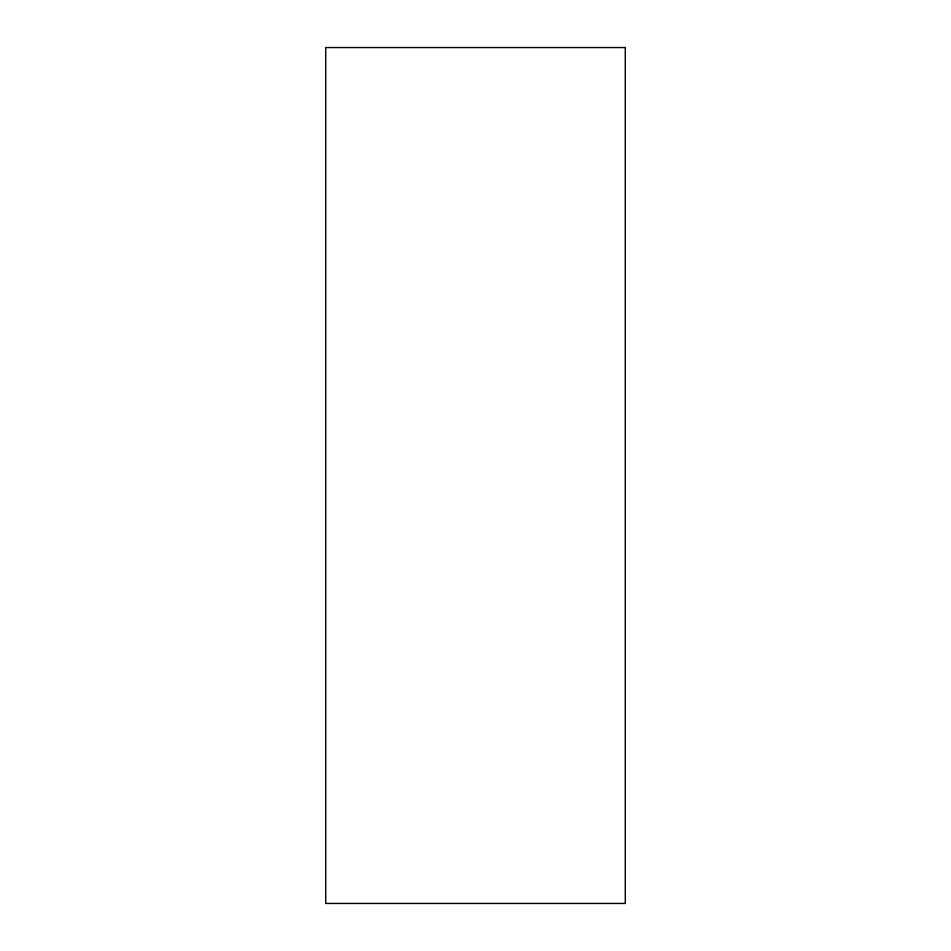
<?xml version="1.0" encoding="UTF-8"?>
<svg xmlns="http://www.w3.org/2000/svg" width="951" height="951" viewBox="0 0 951 951"><rect width="100%" height="100%" fill="white"/><g stroke="black" fill="none" stroke-linecap="round" stroke-linejoin="round"><path stroke-width="1.43" d="M625.283 47.55L325.717 47.55L325.717 903.45L625.283 903.45L625.283 47.55"/></g></svg>
